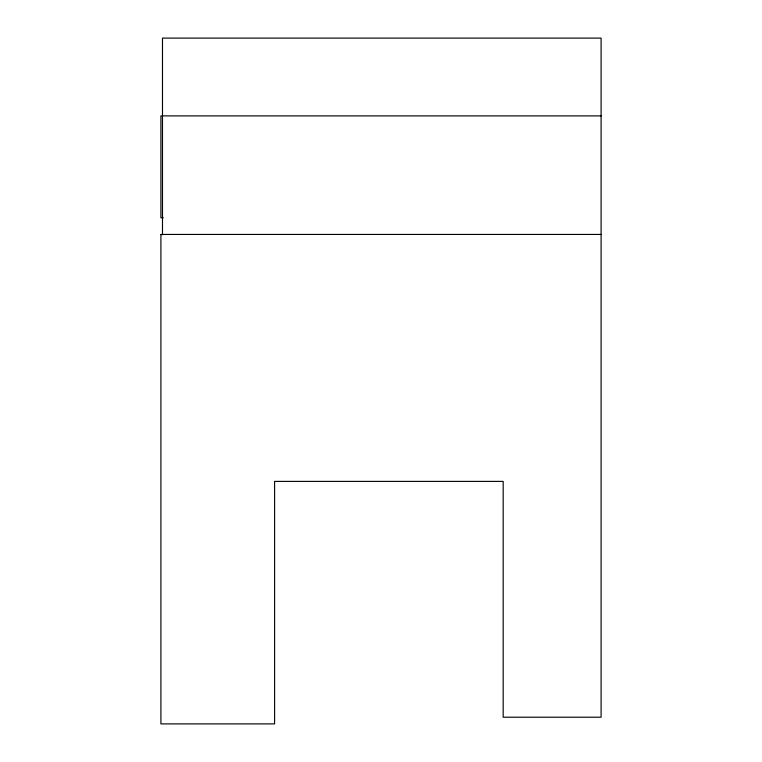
<?xml version="1.0" encoding="UTF-8"?>
<svg xmlns="http://www.w3.org/2000/svg" width="762" height="762" viewBox="0 0 762 762"><rect width="100%" height="100%" fill="white"/><g stroke="black" fill="none" stroke-linecap="round" stroke-linejoin="round"><path stroke-width="1.14" d="M601.094 115.891L160.906 115.891L160.906 217.799L163.278 217.799M601.094 234.439L160.906 234.439L160.906 723.9L274.596 723.9L274.596 481.393L503.177 481.393L503.177 717.223L601.094 717.223L601.094 38.1L162.487 38.1L162.487 234.439M160.906 234.572L163.278 234.572"/></g></svg>
